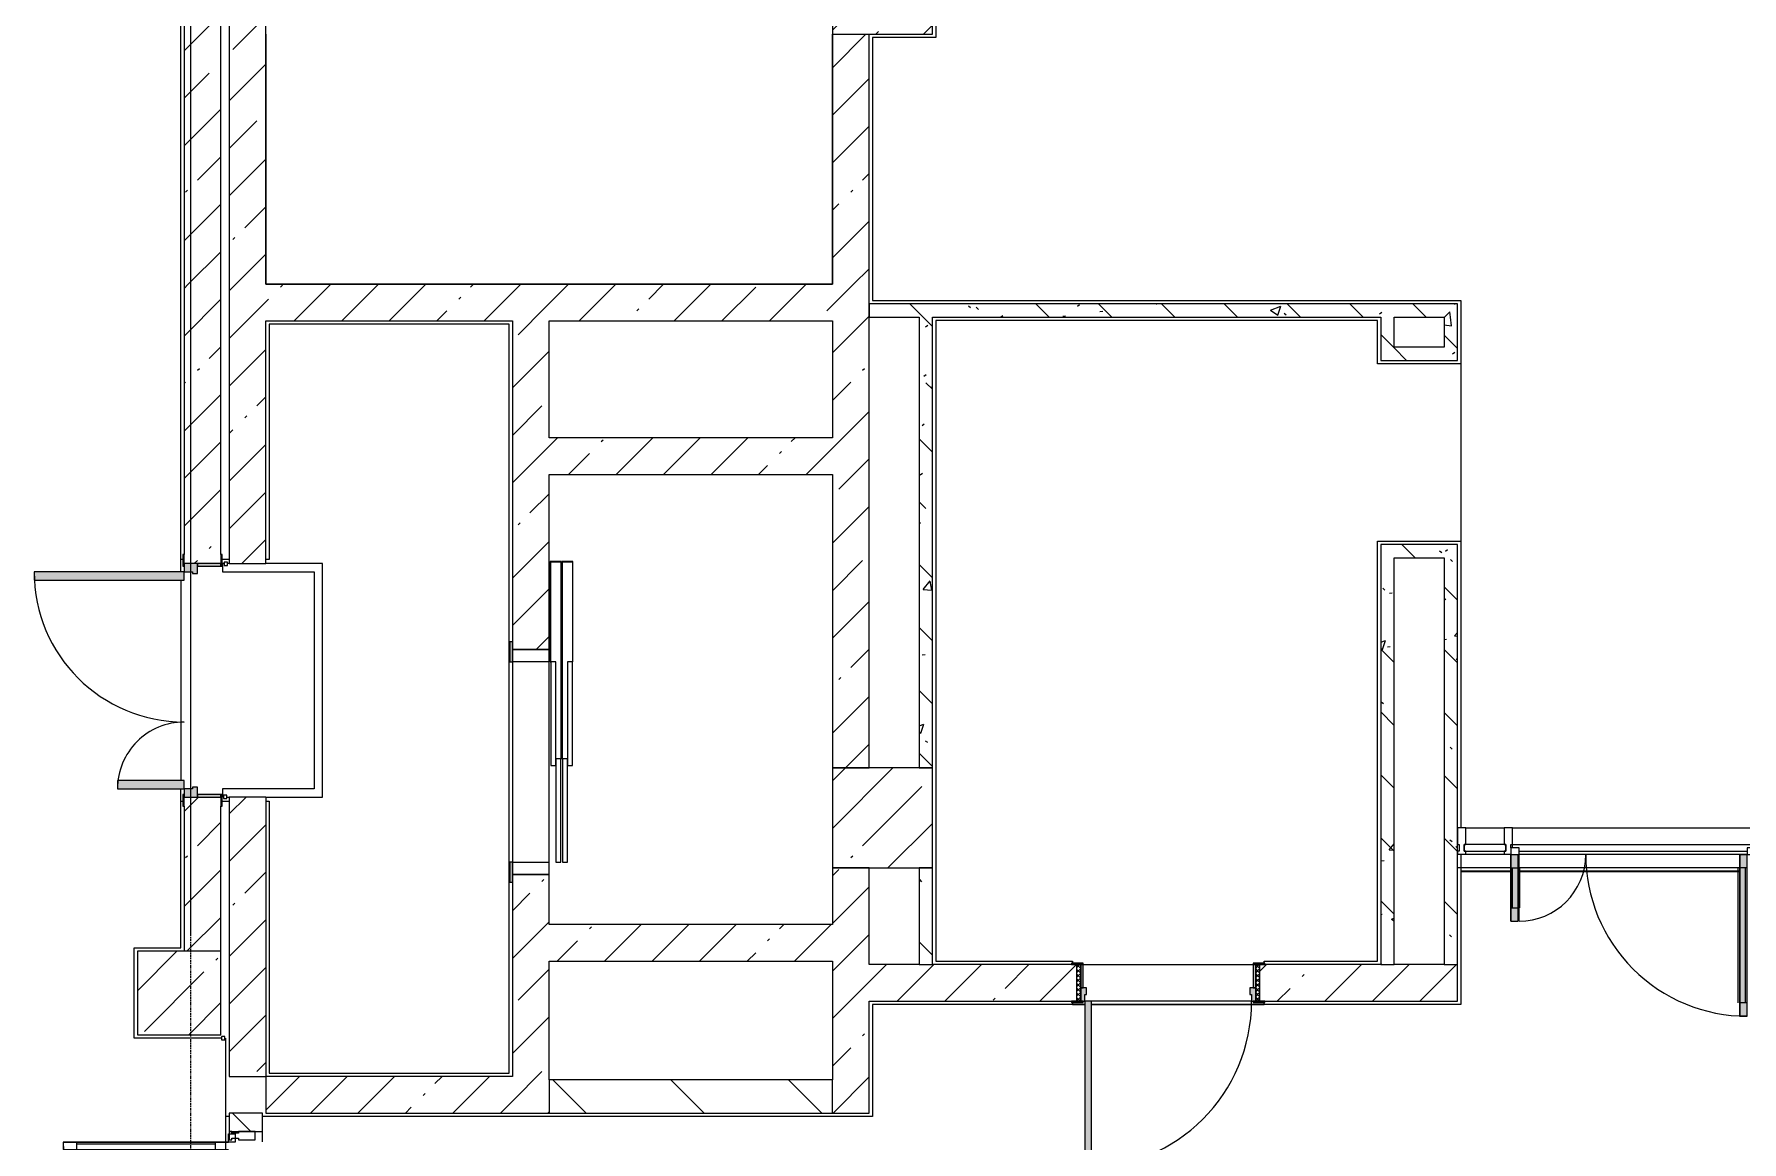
# Model space of a CAD drawing. Header units: millimetres. Extents: x 81610 to 276841, y -8553 to 29000.
# Drawn here: x 187201 to 197448, y 10057 to 16700 of the extents above; entities that cross this region are included whole.
import ezdxf

# ---------------------------------------------------------------- set-up
doc = ezdxf.new("R2010")
doc.units = ezdxf.units.MM
doc.linetypes.add('Осевая', pattern=[31.75, 6.35, -4.7625, 15.875, -4.7625])
for name, color, linetype, lineweight, true_color in [('A-DETL-GENF-3', 7, 'Continuous', 5, 0xaaaaaa), ('A-DETL-GENF-4', 7, 'Continuous', 5, 0xe2e2e2), ('A-DOOR-3', 7, 'Continuous', 5, 0xe2e2e2), ('A-DOOR-4', 7, 'Continuous', 5, 0xaaaaaa), ('A-DOOR-FRAM-2', 7, 'Continuous', 5, 0xe2e2e2), ('A-DOOR-FRAM-3', 7, 'Continuous', 5, 0xaaaaaa), ('A-FLOR-2', 7, 'Continuous', 5, 0xaaaaaa), ('I-WALL-6', 7, 'Continuous', 5, 0x787878)]:
    doc.layers.add(name, color=color, linetype=linetype, lineweight=lineweight, true_color=true_color)
for name, color, linetype, lineweight in [('A-GLAZ-CURT-2', 7, 'Continuous', 5), ('A-GLAZ-CWMG-2', 7, 'Continuous', 5), ('A-WALL', 7, 'Continuous', 9), ('A-WALL-5', 7, 'Continuous', 5), ('I-WALL-4', 7, 'Continuous', 5), ('S-COLS-3', 7, 'Continuous', 5), ('S-STRS-MBND-1', 7, 'Continuous', 5), ('Оси', 7, 'Continuous', 9), ('Оси-2', 7, 'Осевая', 9)]:
    doc.layers.add(name, color=color, linetype=linetype, lineweight=lineweight)
pattern_1 = [(45, (149830.96, 0), (-285.123, 285.123), []), (45, (150116.1, 0), (-285.123, 285.123), [504.031, -100.806, 16.764, -84.042])]
pattern_2 = [(135, (149830.96, 0), (-377.171, -377.171), [533.4, -88.9, 17.78, -88.9]), (135, (149830.96, 376.94), (-377.171, -377.171), []), (50, (149830.96, 0), (637.6445, -55.7866), [66.675, -733.425]), (355, (149830.96, 0), (-123.349, 668.699), [53.34, -586.74]), (100.451, (149884.1, -4.65), (514.299, 612.908), [56.665, -623.315]), (46.184, (149830.96, 177.8), (948.776, -147.15), [100.012, -1100.137]), (96.636, (149910, 165.5), (830.909, 865.997), [84.998, -934.973]), (351.184, (149831, 177.8), (830.918, 865.988), [80.01, -880.11]), (21, (149919.86, 133.35), (530.6506, -357.928), [66.675, -733.425]), (326, (149919.86, 133.35), (216.308, 644.6585), [53.34, -586.74]), (71.451, (149964.1, 103.5), (746.9596, 286.724), [56.665, -623.315]), (37.5, (149830.96, 0), (10.8105, 295.9426), [16.764, -562.864, 16.764, -578.866, -588.962]), (37.5, (149830.96, 0), (10.8105, 295.9426), [-1175.258, 16.764, -572.198]), (7.5, (149830.96, 0), (233.8692, 350.6318), [16.764, -322.834, 16.764, -549.529, -224.472]), (7.5, (149830.96, 0), (233.8692, 350.6318), [-905.891, 16.764, -207.708]), (327.5, (149632.7, 0), (474.5678, -20.0513), [16.764, -205.486, 16.764, -676.656, -920.115]), (327.5, (149632.7, 0), (474.5678, -20.0513), [-915.67, 16.764, -903.351]), (317.5, (149543.8, 0), (518.452, 88.9934), [16.764, -272.161, 16.764, -443.738, -653.415]), (317.5, (149543.8, 0), (518.452, 88.9934), [-749.427, 16.764, -636.651])]
pattern_3 = [(135, (149830.96, 0), (-353.5534, -353.5534), [])]

# ---------------------------------------------------------------- blocks, each defined once
blk = doc.blocks.new('BSC_Колонна _Прямоугольная - 600х600-V48-1_11_3_птичка')
at = {"layer": 'S-COLS-3'}
h = blk.add_hatch(dxfattribs=at)
h.set_pattern_fill('FP_95', color=256, style=0, pattern_type=2)
h.set_pattern_definition([(45, (-42460, -17000), (-285.123, 285.123), []), (45, (-42174.88, -17000), (-285.123, 285.123), [504.031, -100.806, 16.764, -84.042])])
h.paths.add_polyline_path([(-60, -300), (300, -300), (300, 300), (-300, 300), (-300, -300)])
for p, q in [((300, 300), (-300, 300)), ((-300, 300), (-300, -300)), ((300, -300), (300, 300)), ((-300, -300), (300, -300))]:
    blk.add_line(p, q, dxfattribs=at)
blk = doc.blocks.new('110_Дверь_СКБ_1Ст_Внутренняя1 - Д-11 1100x2100h_кладовые _все__ коридор _между помещениями блока столовой__ моечные _все_-32089417-1_11_3_птичка')
at = {"layer": 'A-DOOR-3'}
h = blk.add_hatch(color=256, dxfattribs=at)
h.paths.add_polyline_path([(522.5, 110), (512.5, 110), (512.5, 70), (502.5, 70), (502.5, 30), (537.5, 30), (537.5, 110)])
h.paths.add_polyline_path([(-497.5, 110), (-512.5, 110), (-512.5, 30), (-477.5, 30), (-477.5, 70), (-487.5, 70), (-487.5, 110)])
at = {"layer": 'A-DOOR-4'}
h = blk.add_hatch(dxfattribs=at)
h.set_pattern_fill('FP_112', color=256, style=0, pattern_type=2)
h.set_pattern_definition([(135, (1751.41, 174.685), (-14.14214, -14.14214), []), (225, (1751.41, 174.685), (14.14214, -14.14214), [])])
h.paths.add_polyline_path([(537.5, 110), (537.5, -110), (562.5, -110), (562.5, 110)])
at = {"layer": 'A-DOOR-FRAM-2'}
for points in [[(512.5, 1110), (472.5, 1110), (472.5, 110), (512.5, 110), (512.5, 1030.8)], [(-537.5, 118), (-567.5, 118), (-562.5, 110), (-497.5, 115.3), (-497.5, 118), (-517.5, 118)], [(562.5, 118), (522.5, 118), (522.5, 110), (592.5, 110), (587.5, 118)], [(-512.5, 30), (-512.5, -110), (-497.5, -110), (-497.5, 30)], [(522.5, 30), (522.5, -110), (537.5, -110), (537.5, 30)], [(-567.5, -110), (-562.5, -118), (-497.5, -118), (-497.5, -110), (-562.5, -110)], [(537.5, -110), (522.5, -115.3), (522.5, -118), (592.5, -118), (587.5, -110), (562.5, -110)]]:
    blk.add_hatch(color=256, dxfattribs=at).paths.add_polyline_path(points)
at = {"layer": 'A-DOOR-FRAM-3'}
h = blk.add_hatch(dxfattribs=at)
h.set_pattern_fill('FP_113', color=256, style=0, pattern_type=2)
h.set_pattern_definition([(45, (-371.384, 174.685), (-14.1421, 14.1421), []), (135, (-371.384, 174.685), (-14.1421, -14.1421), [])])
h.paths.add_polyline_path([(-512.5, 110), (-537.5, 110), (-537.5, -110), (-512.5, -110), (-512.5, 16)])
at = {"layer": 'A-DOOR-4'}
for p, q in [((512.5, 1110), (472.5, 1110)), ((472.5, 1110), (472.5, 110)), ((512.5, 110), (512.5, 1110)), ((472.5, 110), (512.5, 110))]:
    blk.add_line(p, q, dxfattribs=at)
blk.add_arc((512.5, 110), 1000, 90, 180, dxfattribs=at)
at = {"layer": 'A-DOOR-FRAM-3'}
for p, q in [((-497.5, 118), (-567.5, 118)), ((-567.5, 118), (-567.5, 110)), ((-567.5, 110), (-497.5, 110)), ((-512.5, 110), (-537.5, 110)), ((-537.5, 110), (-537.5, -110)), ((-487.5, 110), (-512.5, 110)), ((-512.5, 110), (-512.5, 30)), ((-512.5, -110), (-512.5, 110)), ((-497.5, 110), (-512.5, 110)), ((-512.5, 110), (-512.5, 109)), ((-512.5, 109), (-497.5, 109)), ((-497.5, 110), (-497.5, 118)), ((-497.5, 109), (-497.5, 110)), ((-487.5, 70), (-487.5, 110)), ((512.5, 110), (512.5, 70)), ((537.5, 110), (512.5, 110)), ((592.5, 118), (522.5, 118)), ((522.5, 118), (522.5, 110)), ((537.5, 110), (522.5, 110)), ((522.5, 110), (522.5, 109)), ((522.5, 110), (592.5, 110)), ((522.5, 109), (537.5, 109)), ((537.5, 30), (537.5, 110)), ((562.5, 110), (537.5, 110)), ((537.5, 110), (537.5, -110)), ((537.5, 109), (537.5, 110)), ((562.5, -110), (562.5, 110)), ((592.5, 110), (592.5, 118)), ((-512.5, 30), (-477.5, 30)), ((-497.5, 30), (-512.5, 30)), ((-512.5, 30), (-512.5, -110)), ((-497.5, -110), (-497.5, 30)), ((-477.5, 70), (-487.5, 70)), ((-477.5, 30), (-477.5, 70)), ((512.5, 70), (502.5, 70)), ((502.5, 70), (502.5, 30)), ((502.5, 30), (537.5, 30)), ((537.5, 30), (522.5, 30)), ((522.5, 30), (522.5, -110)), ((537.5, -110), (537.5, 30)), ((-497.5, -110), (-567.5, -110)), ((-567.5, -110), (-567.5, -118)), ((-567.5, -118), (-497.5, -118)), ((-537.5, -110), (-512.5, -110)), ((-512.5, -110), (-497.5, -110)), ((-497.5, -118), (-497.5, -110)), ((522.5, -110), (537.5, -110)), ((592.5, -110), (522.5, -110)), ((522.5, -110), (522.5, -118)), ((522.5, -118), (592.5, -118)), ((537.5, -110), (562.5, -110)), ((592.5, -118), (592.5, -110))]:
    blk.add_line(p, q, dxfattribs=at)
blk = doc.blocks.new('Дверь_Витражная_остекление_ - ДВН_ДАО_Главный вход_1800 в свету 5-32258809-1_11_3_птичка')
at = {"layer": 'A-DETL-GENF-3'}
for p, q in [((-993, -1013), (-993, -21)), ((-993, -21), (-993, -1013)), ((-993, -100), (-948, -100)), ((-983, -933), (-983, -100)), ((-948, -1013), (-948, -21)), ((-948, -1013), (-948, -21)), ((-939, -933), (-939, -100)), ((989, -933), (989, -100)), ((998, -1013), (998, -20)), ((998, -20), (998, -1013)), ((1043, -100), (998, -100)), ((1033, -933), (1033, -100)), ((1043, -1013), (1043, -20)), ((1043, -1013), (1043, -20)), ((-993, -933), (-948, -933)), ((-993, -1013), (-948, -1013)), ((-993, -1013), (-948, -1013)), ((1043, -933), (998, -933)), ((1043, -1013), (998, -1013)), ((998, -1013), (1043, -1013))]:
    blk.add_line(p, q, dxfattribs=at)
at = {"layer": 'A-DOOR-4'}
for p, q in [((-1043, 20), (-993, 20)), ((-1043, -20), (-1043, 20)), ((-993, 20), (-993, -20)), ((993, 20), (1043, 20)), ((993, -20), (993, 20)), ((1043, 20), (1043, -20)), ((-993, -20), (-1043, -20)), ((-993, -1013), (-993, -21)), ((1043, -20), (993, -20)), ((993, -1013), (993, -21))]:
    blk.add_line(p, q, dxfattribs=at)
for centre, start, end in [((-993, -20), 270, 0), ((993, -20), 180, 270)]:
    blk.add_arc(centre, 993, start, end, dxfattribs=at)
blk = doc.blocks.new('110_Дверь_СКБ_2Ст - Д-2 1450x2100h_Лестничная клетка EIS60-31891763-1_11_3_птичка')
at = {"layer": 'A-DOOR-3'}
for points in [[(612.5, 1010), (612.5, 110), (662.5, 110), (662.5, 1010)], [(-637.5, 110), (-587.5, 110), (-587.5, 510), (-637.5, 510), (-637.5, 130)], [(697.5, -110), (712.5, -110), (712.5, 30), (697.5, 30)]]:
    blk.add_hatch(color=256, dxfattribs=at).paths.add_polyline_path(points)
h = blk.add_hatch(color=256, dxfattribs=at)
h.paths.add_polyline_path([(-687.5, 110), (-687.5, 30), (-627.5, 30), (-627.5, 60), (-637.5, 60), (-637.5, 110), (-657.8, 110)])
h.paths.add_polyline_path([(652.5, 30), (712.5, 30), (712.5, 110), (662.5, 110), (662.5, 60), (652.5, 60), (652.5, 50)])
at = {"layer": 'A-DOOR-FRAM-2'}
for points in [[(-742.5, 118), (-742.5, 110), (-672.5, 115.4), (-672.5, 118), (-712.5, 118)], [(697.5, 110), (767.5, 110), (767.5, 118), (697.5, 118)], [(-687.5, -110), (-672.5, -110), (-672.5, 30), (-687.5, 30)], [(-742.5, -118), (-672.5, -118), (-672.5, -110), (-742.5, -110)], [(697.5, -110), (697.5, -118), (767.5, -118), (767.5, -110), (712.5, -110)]]:
    blk.add_hatch(color=256, dxfattribs=at).paths.add_polyline_path(points)
at = {"layer": 'A-DOOR-4'}
for p, q in [((662.5, 1010), (612.5, 1010)), ((612.5, 1010), (612.5, 110)), ((662.5, 110), (662.5, 1010)), ((-637.5, 510), (-637.5, 110)), ((-587.5, 510), (-637.5, 510)), ((-587.5, 110), (-587.5, 510)), ((-637.5, 110), (-587.5, 110)), ((612.5, 110), (662.5, 110))]:
    blk.add_line(p, q, dxfattribs=at)
for centre, radius, start, end in [((662.5, 110), 900, 90, 180), ((-637.5, 110), 400, 360, 90)]:
    blk.add_arc(centre, radius, start, end, dxfattribs=at)
at = {"layer": 'A-DOOR-FRAM-3'}
for p, q in [((-672.5, 118), (-742.5, 118)), ((-742.5, 118), (-742.5, 110)), ((-742.5, 110), (-672.5, 110)), ((-637.5, 110), (-687.5, 110)), ((-687.5, 110), (-687.5, 30)), ((-672.5, 110), (-672.5, 118)), ((-637.5, 60), (-637.5, 110)), ((662.5, 110), (662.5, 60)), ((712.5, 110), (662.5, 110)), ((767.5, 118), (697.5, 118)), ((697.5, 118), (697.5, 110)), ((697.5, 110), (767.5, 110)), ((712.5, 30), (712.5, 110)), ((767.5, 110), (767.5, 118)), ((-687.5, 30), (-627.5, 30)), ((-672.5, 30), (-687.5, 30)), ((-687.5, 30), (-687.5, -110)), ((-672.5, -110), (-672.5, 30)), ((-627.5, 60), (-637.5, 60)), ((-627.5, 30), (-627.5, 60)), ((662.5, 60), (652.5, 60)), ((652.5, 60), (652.5, 30)), ((652.5, 30), (712.5, 30)), ((712.5, 30), (697.5, 30)), ((697.5, 30), (697.5, -110)), ((712.5, -110), (712.5, 30)), ((-672.5, -110), (-742.5, -110)), ((-742.5, -110), (-742.5, -118)), ((-742.5, -118), (-672.5, -118)), ((-687.5, -110), (-672.5, -110)), ((-672.5, -118), (-672.5, -110)), ((697.5, -110), (712.5, -110)), ((767.5, -110), (697.5, -110)), ((697.5, -110), (697.5, -118)), ((697.5, -118), (767.5, -118)), ((767.5, -118), (767.5, -110))]:
    blk.add_line(p, q, dxfattribs=at)
blk = doc.blocks.new('BSC_Колонна _Прямоугольная - 500х500-V147-1_11_3_птичка')
at = {"layer": 'S-COLS-3'}
h = blk.add_hatch(dxfattribs=at)
h.set_pattern_fill('FP_176', color=256, style=0, pattern_type=2)
h.set_pattern_definition([(45, (-38240, -10950), (-285.123, 285.123), []), (45, (-37954.88, -10950), (-285.123, 285.123), [504.031, -100.806, 16.764, -84.042])])
h.paths.add_polyline_path([(-250, -250), (250, -250), (250, 250), (-250, 250), (-250, -70)])
for p, q in [((250, 250), (-250, 250)), ((-250, 250), (-250, -250)), ((250, -250), (250, 250)), ((-250, -250), (250, -250))]:
    blk.add_line(p, q, dxfattribs=at)
blk = doc.blocks.new('DOR_Дверь лифта - 1350х2050h-V153-1_11_3_птичка')
at = {"layer": 'A-DOOR-4'}
for p, q in [((-600, 125), (-720, 125)), ((-720, 125), (-720, 110)), ((-720, 110), (-600, 110)), ((-675, 110), (-675, -110)), ((-600, 110), (-675, 110)), ((-600, 110), (-600, 125)), ((600, 110), (-600, 110)), ((-600, 110), (-600, -110)), ((720, 125), (600, 125)), ((600, 125), (600, 110)), ((600, -110), (600, 110)), ((675, 110), (600, 110)), ((600, 110), (720, 110)), ((675, -110), (675, 110)), ((720, 110), (720, 125)), ((-675, -110), (-600, -110)), ((-600, -110), (600, -110)), ((-600, -150), (-600, -180)), ((20, -150), (-600, -150)), ((-600, -180), (20, -180)), ((-600, -190), (-600, -220)), ((20, -190), (-600, -190)), ((-20, -120), (-20, -150)), ((600, -120), (-20, -120)), ((-20, -150), (600, -150)), ((20, -180), (20, -150)), ((20, -220), (20, -190)), ((600, -110), (675, -110)), ((600, -150), (600, -120)), ((-600, -220), (20, -220)), ((-20, -220), (-20, -250)), ((600, -220), (-20, -220)), ((-20, -250), (600, -250)), ((600, -250), (600, -220))]:
    blk.add_line(p, q, dxfattribs=at)
at = {"layer": 'A-DOOR-FRAM-3'}
for p, q in [((1200, -180), (20, -180)), ((20, -180), (20, -183)), ((20, -183), (1203, -183)), ((1203, -187), (20, -187)), ((20, -187), (20, -190)), ((20, -190), (1200, -190)), ((600, -117), (600, -120)), ((1203, -117), (600, -117)), ((600, -120), (1200, -120)), ((1200, -120), (1200, -180)), ((1200, -190), (1200, -250)), ((1203, -183), (1203, -117)), ((1203, -253), (1203, -187)), ((600, -250), (600, -253)), ((1200, -250), (600, -250)), ((600, -253), (1203, -253))]:
    blk.add_line(p, q, dxfattribs=at)
blk = doc.blocks.new('Прямоугольный импост - Импост структурный с накладкой - 160мм Темный-32469899-1_11_3_птичка')
at = {"layer": 'A-GLAZ-CWMG-2'}
for p, q in [((0, 17), (-50, 17)), ((-50, 17), (-50, 0)), ((-50, 0), (-40, 0)), ((-40, 0), (-40, -40)), ((-10, -40), (-10, 0)), ((-10, 0), (0, 0)), ((0, 0), (0, 17)), ((-40, -40), (-50, -40)), ((-50, -40), (-50, -140)), ((0, -40), (-10, -40)), ((0, -140), (0, -40)), ((-50, -140), (0, -140))]:
    blk.add_line(p, q, dxfattribs=at)
blk = doc.blocks.new('Прямоугольный импост - Импост структурный с накладкой - 160мм Темный-32467808-1_11_3_птичка')
at = {"layer": 'A-GLAZ-CWMG-2'}
for p, q in [((-50, 40), (-50, 140)), ((-50, 140), (0, 140)), ((0, 140), (0, 40)), ((-40, 40), (-50, 40)), ((-50, -17), (-50, 0)), ((-50, 0), (-40, 0)), ((-40, 0), (-40, 40)), ((-10, 40), (-10, 0)), ((0, 40), (-10, 40)), ((-10, 0), (0, 0)), ((0, 0), (0, -17)), ((0, -17), (-50, -17))]:
    blk.add_line(p, q, dxfattribs=at)
blk = doc.blocks.new('Системная панель - Стекло - 40мм-32785804-1_11_3_птичка')
at = {"layer": 'A-GLAZ-CURT-2'}
for p, q in [((125, 0), (-125, 0)), ((-125, 0), (-125, -40)), ((125, -40), (125, 0)), ((-125, -40), (125, -40))]:
    blk.add_line(p, q, dxfattribs=at)
blk = doc.blocks.new('Дверь_Витражная_остекление_ - В-9-32786634-1_11_3_птичка')
at = {"layer": 'A-DETL-GENF-4'}
for points in [[(-639.5, 989), (-684.5, 989), (-684.5, 20), (-639.5, 20), (-639.5, 920)], [(689.5, 420), (689.5, 20), (734.5, 20), (734.5, 420)]]:
    blk.add_hatch(color=256, dxfattribs=at).paths.add_polyline_path(points)
at = {"layer": 'A-DETL-GENF-3'}
for p, q in [((-684.5, 989), (-639.5, 989)), ((-684.5, 989), (-684.5, 20)), ((-639.5, 989), (-684.5, 989)), ((-684.5, 989), (-684.5, 20)), ((-639.5, 989), (-639.5, 20)), ((-639.5, 20), (-639.5, 989)), ((-684.5, 909), (-639.5, 909)), ((-674.5, 909), (-674.5, 100)), ((-630.5, 909), (-630.5, 100)), ((734.5, 420), (689.5, 420)), ((689.5, 420), (689.5, 20)), ((734.5, 420), (689.5, 420)), ((689.5, 420), (689.5, 20)), ((734.5, 420), (734.5, 20)), ((734.5, 20), (734.5, 420)), ((680.5, 340), (680.5, 100)), ((734.5, 340), (689.5, 340)), ((724.5, 340), (724.5, 100)), ((-684.5, 100), (-639.5, 100)), ((-639.5, 20), (-684.5, 20)), ((-684.5, 20), (-639.5, 20)), ((734.5, 100), (689.5, 100))]:
    blk.add_line(p, q, dxfattribs=at)
at = {"layer": 'A-DOOR-4'}
for p, q in [((-684.5, 989), (-684.5, 20)), ((684.5, 420), (684.5, 20)), ((-684.5, 20), (-734.5, 20)), ((-734.5, 20), (-734.5, -20)), ((-684.5, -20), (-684.5, 20)), ((734.5, 20), (684.5, 20)), ((684.5, 20), (684.5, -20)), ((734.5, -20), (734.5, 20)), ((-734.5, -20), (-684.5, -20)), ((684.5, -20), (734.5, -20))]:
    blk.add_line(p, q, dxfattribs=at)
for centre, radius, start, end in [((-684.5, 20), 969, 360, 90), ((684.5, 20), 400, 90, 180)]:
    blk.add_arc(centre, radius, start, end, dxfattribs=at)
blk = doc.blocks.new('Прямоугольный импост - Импост структурный с накладкой - 160мм Темный-32786259-1_11_3_птичка')
at = {"layer": 'A-GLAZ-CWMG-2'}
for p, q in [((46240, 11940), (47689, 11940)), ((46240, 11820), (46240, 11840)), ((46240, 11840), (47689, 11840)), ((46280, 11800), (47649, 11800)), ((47689, 11840), (47689, 11820)), ((46280, 11783), (47649, 11783))]:
    blk.add_line(p, q, dxfattribs=at)
blk = doc.blocks.new('Прямоугольный импост - Импост структурный с накладкой - 160мм Темный-32785802-1_11_3_птичка')
at = {"layer": 'A-GLAZ-CWMG-2'}
for p, q in [((45960, 11940), (46190, 11940)), ((45960, 11783), (46190, 11783))]:
    blk.add_line(p, q, dxfattribs=at)
blk = doc.blocks.new('Прямоугольный импост - Импост структурный с накладкой - 160мм Темный-V169-1_11_3_птичка')
at = {"layer": 'A-GLAZ-CWMG-2'}
for p, q in [((-25, 40), (-25, 140)), ((-25, 140), (25, 140)), ((25, 140), (25, 40)), ((-15, 40), (-25, 40)), ((-15, 20), (-15, 40)), ((15, 40), (15, 0)), ((25, 40), (15, 40)), ((15, 0), (25, 0)), ((25, 0), (25, -17)), ((25, -17), (-15, -17))]:
    blk.add_line(p, q, dxfattribs=at)

msp = doc.modelspace()

# ---------------------------------------------------------------- hatches: boundary and pattern name
at = {"layer": 'I-WALL-4'}
h = msp.add_hatch(dxfattribs=at)
h.set_pattern_fill('FP_45', color=256, style=0, pattern_type=2)
h.set_pattern_definition(pattern_1)
h.paths.add_polyline_path([(188321, 15200), (188321, 21575.3), (188101, 21575.3), (188101, 15200)])
h.paths.add_polyline_path([(188321, 22975.3), (188321, 23400), (188101, 23400), (188101, 22975.3)])
h = msp.add_hatch(dxfattribs=at)
h.set_pattern_fill('FP_45', color=256, style=0, pattern_type=2)
h.set_pattern_definition(pattern_1)
h.paths.add_polyline_path([(188591, 10450), (188588.9, 12125), (188371, 12125), (188371, 10450)])
h.paths.add_polyline_path([(188371, 13525), (188591, 13525), (188591, 21575.3), (188371, 21575.3), (188371, 15593.2)])
h.paths.add_polyline_path([(188591, 22975.3), (188591, 23420.3), (188371, 23420.3), (188371, 22975.3), (188541, 22975.3)])
h = msp.add_hatch(dxfattribs=at)
h.set_pattern_fill('FP_45', color=256, style=0, pattern_type=2)
h.set_pattern_definition(pattern_1)
h.paths.add_polyline_path([(191991, 15200), (192211, 15200), (192211, 16700), (191991, 16700), (191991, 15593.2)])
h = msp.add_hatch(dxfattribs=at)
h.set_pattern_fill('FP_45', color=256, style=0, pattern_type=2)
h.set_pattern_definition(pattern_1)
h.paths.add_polyline_path([(188267.1, 11200), (188321, 11200), (188321, 12125), (188101, 12125), (188101, 11200)])
h.paths.add_polyline_path([(188321, 13525), (188321, 15200), (188101, 15200), (188101, 13525), (188181, 13525)])
h = msp.add_hatch(dxfattribs=at)
h.set_pattern_fill('FP_45', color=256, style=0, pattern_type=2)
h.set_pattern_definition(pattern_1)
h.paths.add_polyline_path([(188591, 14980), (192211, 14980), (192211, 15200), (188591, 15200)])
h = msp.add_hatch(dxfattribs=at)
h.set_pattern_fill('FP_45', color=256, style=0, pattern_type=2)
h.set_pattern_definition(pattern_1)
h.paths.add_polyline_path([(190291, 14280), (190291, 14980), (190071, 14979.6), (190071, 14280)])
h = msp.add_hatch(dxfattribs=at)
h.set_pattern_fill('FP_45', color=256, style=0, pattern_type=2)
h.set_pattern_definition(pattern_1)
h.paths.add_polyline_path([(192211, 12300), (192211, 14980), (191991, 14980), (191991, 12300)])
h = msp.add_hatch(dxfattribs=at)
h.set_pattern_fill('FP_45', color=256, style=0, pattern_type=2)
h.set_pattern_definition(pattern_1)
h.paths.add_polyline_path([(190071, 10230), (190291, 10230), (190291, 11660), (190071, 11660), (190071, 10430)])
h.paths.add_polyline_path([(190071, 13010), (190291, 13010), (190291, 14280), (190071, 14280), (190071, 13293.6)])
h = msp.add_hatch(dxfattribs=at)
h.set_pattern_fill('FP_45', color=256, style=0, pattern_type=2)
h.set_pattern_definition(pattern_1)
h.paths.add_polyline_path([(191533.6, 14060), (191991, 14060), (191991, 14280), (190291, 14280), (190291, 14060), (190742.4, 14060)])
h = msp.add_hatch(dxfattribs=at)
h.set_pattern_fill('FP_45', color=256, style=0, pattern_type=2)
h.set_pattern_definition(pattern_1)
h.paths.add_polyline_path([(191991, 10230), (192211, 10230), (192211, 11700), (191991, 11700), (191991, 10430)])
h = msp.add_hatch(dxfattribs=at)
h.set_pattern_fill('FP_45', color=256, style=0, pattern_type=2)
h.set_pattern_definition(pattern_1)
h.paths.add_polyline_path([(191991, 11140), (191991, 11360), (190291, 11360), (190291, 11140), (191533.6, 11140)])
h = msp.add_hatch(dxfattribs=at)
h.set_pattern_fill('FP_45', color=256, style=0, pattern_type=2)
h.set_pattern_definition(pattern_1)
h.paths.add_polyline_path([(192211, 10900), (193456, 10900), (193456, 11120), (192211, 11120), (192211, 10994)])
h.paths.add_polyline_path([(195251.5, 10900), (195741, 10900), (195741, 11120), (194556, 11120), (194556, 10900), (194586, 10900)])
h = msp.add_hatch(dxfattribs=at)
h.set_pattern_fill('FP_45', color=256, style=0, pattern_type=2)
h.set_pattern_definition(pattern_1)
h.paths.add_polyline_path([(188591, 10230), (190071, 10230), (190071, 10450), (188591, 10450)])
h = msp.add_hatch(dxfattribs=at)
h.set_pattern_fill('FP_75', color=256, style=0, pattern_type=2)
h.set_pattern_definition(pattern_3)
h.paths.add_polyline_path([(191991, 10230), (191991, 10430), (190291, 10430), (190291, 10230), (191533.6, 10230)])
h = msp.add_hatch(dxfattribs=at)
h.set_pattern_fill('FP_75', color=256, style=0, pattern_type=2)
h.set_pattern_definition(pattern_3)
h.paths.add_polyline_path([(188571, 7900), (188571, 7990), (188371, 7990), (188371, 7900)])
h.paths.add_polyline_path([(188571, 10120), (188571, 10230), (188371, 10230), (188371, 10120)])
at = {"layer": 'I-WALL-6'}
h = msp.add_hatch(dxfattribs=at)
h.set_pattern_fill('FP_74', color=256, style=0, pattern_type=2)
h.set_pattern_definition(pattern_2)
h.paths.add_polyline_path([(195281, 15002.5), (195741, 15002.5), (195735.5, 15082.5), (192211, 15082.5), (192211, 15002.5), (195261, 15002.5)])
h = msp.add_hatch(dxfattribs=at)
h.set_pattern_fill('FP_74', color=256, style=0, pattern_type=2)
h.set_pattern_definition(pattern_2)
h.paths.add_polyline_path([(192591, 11120), (192591, 11700), (192511, 11700), (192511, 11120)])
h.paths.add_polyline_path([(192591, 12300), (192591, 15002.5), (192511, 15002.5), (192511, 12300)])
h = msp.add_hatch(dxfattribs=at)
h.set_pattern_fill('FP_74', color=256, style=0, pattern_type=2)
h.set_pattern_definition(pattern_2)
h.paths.add_polyline_path([(195344.9, 14742.5), (195361, 14742.5), (195361, 15002.5), (195281, 15002.5), (195281, 14742.5), (195325.5, 14742.5)])
h = msp.add_hatch(dxfattribs=at)
h.set_pattern_fill('FP_74', color=256, style=0, pattern_type=2)
h.set_pattern_definition(pattern_2)
h.paths.add_polyline_path([(195741, 14822.5), (195741, 15002.5), (195661, 15002.5), (195661, 14822.5)])
h = msp.add_hatch(dxfattribs=at)
h.set_pattern_fill('FP_74', color=256, style=0, pattern_type=2)
h.set_pattern_definition(pattern_2)
h.paths.add_polyline_path([(195741, 14742.5), (195741, 14822.5), (195361, 14818.9), (195361.1, 14742.5)])
h = msp.add_hatch(dxfattribs=at)
h.set_pattern_fill('FP_74', color=256, style=0, pattern_type=2)
h.set_pattern_definition(pattern_2)
h.paths.add_polyline_path([(195281, 13560), (195661, 13560), (195661, 13640), (195281, 13640)])
h = msp.add_hatch(dxfattribs=at)
h.set_pattern_fill('FP_74', color=256, style=0, pattern_type=2)
h.set_pattern_definition(pattern_2)
h.paths.add_polyline_path([(195741, 11120), (195741, 13640), (195661, 13640), (195661, 11120)])
h = msp.add_hatch(dxfattribs=at)
h.set_pattern_fill('FP_74', color=256, style=0, pattern_type=2)
h.set_pattern_definition(pattern_2)
h.paths.add_polyline_path([(195361, 11120), (195361, 13560), (195281, 13560), (195281, 11120)])
at = {"layer": 'S-COLS-3'}
h = msp.add_hatch(dxfattribs=at)
h.set_pattern_fill('FP_45', color=256, style=0, pattern_type=2)
h.set_pattern_definition(pattern_1)
h.paths.add_polyline_path([(192591, 11700), (192591, 12300), (191991, 12300), (191991, 11700), (192511, 11700)])

# ---------------------------------------------------------------- linework, layer by layer
at = {"layer": 'A-FLOR-2'}
for p, q in [((188081, 13475), (188081, 21550.3)), ((192611, 17900), (192611, 16680)), ((192611, 16680), (192231, 16680)), ((192231, 16680), (192231, 15102.5)), ((192231, 15102.5), (195761, 15102.5)), ((195761, 15102.5), (195761, 11940)), ((192611, 14982.5), (192611, 11140)), ((195261, 14982.5), (192611, 14982.5)), ((195261, 14723.6), (195261, 14982.5)), ((190051, 14960), (188611, 14960)), ((188611, 14960), (188611, 13550)), ((190051, 10470), (190051, 14960)), ((195761, 14723.6), (195261, 14723.6)), ((195261, 11140), (195261, 13660)), ((195261, 13660), (195761, 13660)), ((188093, 13550), (188081, 13550)), ((188371, 13550), (188329, 13550)), ((188611, 13550), (188591, 13550)), ((188081, 13425), (188081, 12225)), ((188341.5, 13525), (188331, 13525)), ((188331, 13525), (188331, 13475)), ((188331, 13475), (188881, 13475)), ((188371, 13525), (188361.5, 13525)), ((188931, 13525), (188591, 13525)), ((188881, 13475), (188881, 12175)), ((188931, 12125), (188931, 13525)), ((188081, 11220), (188081, 12175)), ((188081, 12100), (188093, 12100)), ((188329, 12100), (188371, 12100)), ((188881, 12175), (188331, 12175)), ((188331, 12175), (188331, 12125)), ((188356.5, 12125), (188371, 12125)), ((188591, 12125), (188931, 12125)), ((188591, 12100), (188611, 12100)), ((188611, 12100), (188611, 10470)), ((195761, 11783), (195761, 11679)), ((196061, 11680), (195761, 11680)), ((195761, 11680), (195761, 10880)), ((195761, 11679), (196061, 11679)), ((197435, 11680), (196106, 11680)), ((196106, 11679), (197435, 11679)), ((187801, 10680), (187801, 11220)), ((187801, 11220), (188081, 11220)), ((192611, 11140), (193431, 11140)), ((193431, 11140), (193431, 11128)), ((194581, 11128), (194581, 11140)), ((194581, 11140), (195261, 11140)), ((193506, 10880), (192231, 10880)), ((192231, 10880), (192231, 10210)), ((193431, 10892), (193431, 10880)), ((193431, 10880), (193506, 10880)), ((193546, 10880), (194581, 10880)), ((195761, 10880), (193546, 10880)), ((194581, 10880), (194581, 10892)), ((188325.5, 10680), (187801, 10680)), ((188351, 7920), (188351, 10680)), ((188611, 10470), (190051, 10470)), ((188371, 10210), (188351, 10210)), ((192231, 10210), (188571, 10210))]:
    msp.add_line(p, q, dxfattribs=at)
at = {"layer": 'A-WALL'}
for p, q in [((192511, 11120), (192591, 11120)), ((195281, 11120), (195361, 11120)), ((195661, 11120), (195741, 11120)), ((190291, 10430), (190291, 10230)), ((191991, 10230), (191991, 10430))]:
    msp.add_line(p, q, dxfattribs=at)
at = {"layer": 'A-WALL-5'}
for p, q in [((188341.5, 13534), (188341.5, 13514)), ((188361.5, 13534), (188341.5, 13534)), ((188361.5, 13514), (188361.5, 13534)), ((188341.5, 13514), (188361.5, 13514)), ((188356.5, 12136), (188336.5, 12136)), ((188336.5, 12136), (188336.5, 12116)), ((188336.5, 12116), (188356.5, 12116)), ((188356.5, 12116), (188356.5, 12136)), ((188325.5, 10689), (188325.5, 10669)), ((188345.5, 10689), (188325.5, 10689)), ((188325.5, 10669), (188345.5, 10669)), ((188345.5, 10669), (188345.5, 10689))]:
    msp.add_line(p, q, dxfattribs=at)
at = {"layer": 'I-WALL-4'}
for p, q in [((188101, 21575.3), (188101, 13580)), ((188321, 13580), (188321, 21575.3)), ((188371, 21520.3), (188371, 13525)), ((188591, 15200), (188591, 21520.3)), ((191991, 16700), (191991, 15200)), ((192211, 12300), (192211, 16700)), ((191991, 15200), (188591, 15200)), ((195741, 15082.5), (192211, 15082.5)), ((192211, 15082.5), (192211, 15002.5)), ((195741, 14742.5), (195741, 15082.5)), ((188591, 13525), (188591, 14980)), ((188591, 14980), (190071, 14980)), ((190071, 14980), (190071, 13010)), ((190291, 14980), (191991, 14980)), ((190291, 14280), (190291, 14980)), ((191991, 14980), (191991, 14280)), ((192211, 15002.5), (192511, 15002.5)), ((192511, 15002.5), (192511, 12300)), ((192591, 15002.5), (195281, 15002.5)), ((192591, 12300), (192591, 15002.5)), ((195281, 15002.5), (195281, 14742.5)), ((195361, 15002.5), (195661, 15002.5)), ((195361, 14822.5), (195361, 15002.5)), ((195661, 15002.5), (195661, 14822.5)), ((195661, 14822.5), (195361, 14822.5)), ((195281, 14742.5), (195741, 14742.5)), ((191991, 14280), (190291, 14280)), ((190291, 13010), (190291, 14060)), ((190291, 14060), (191991, 14060)), ((191991, 14060), (191991, 12300)), ((195741, 13640), (195281, 13640)), ((195281, 13640), (195281, 11120)), ((195741, 10900), (195741, 13640)), ((195361, 13560), (195661, 13560)), ((195361, 11120), (195361, 13560)), ((195661, 13560), (195661, 11120)), ((188371, 13525), (188591, 13525)), ((190071, 13010), (190291, 13010)), ((191991, 12300), (192211, 12300)), ((192511, 12300), (192591, 12300)), ((188591, 12125), (188371, 12125)), ((188371, 12125), (188371, 10450)), ((188591, 12125), (188591, 10230)), ((188101, 12070), (188101, 11200)), ((188321, 11200), (188321, 12070)), ((191991, 11700), (191991, 11360)), ((192211, 11700), (191991, 11700)), ((192211, 11120), (192211, 11700)), ((192511, 11700), (192511, 11120)), ((192591, 11700), (192511, 11700)), ((192591, 11120), (192591, 11700)), ((196061, 11700), (195741, 11700)), ((197435, 11700), (196106, 11700)), ((190071, 11660), (190071, 10450)), ((190291, 11660), (190071, 11660)), ((190291, 11360), (190291, 11660)), ((191991, 11360), (190291, 11360)), ((190291, 11140), (191991, 11140)), ((190291, 10430), (190291, 11140)), ((191991, 11140), (191991, 10430)), ((192511, 11120), (192211, 11120)), ((193426, 11120), (192591, 11120)), ((193496, 11120), (194516, 11120)), ((195281, 11120), (194586, 11120)), ((195661, 11120), (195361, 11120)), ((192211, 10230), (192211, 10900)), ((192211, 10900), (193426, 10900)), ((194506, 10900), (193546, 10900)), ((194586, 10900), (195741, 10900)), ((188371, 10450), (188591, 10450)), ((190071, 10450), (188591, 10450)), ((191991, 10430), (190291, 10430)), ((188571, 10230), (188371, 10230)), ((188371, 10230), (188371, 10120)), ((188571, 10057.4), (188571, 10230)), ((188591, 10230), (192211, 10230)), ((188371, 10120), (188571, 10120))]:
    msp.add_line(p, q, dxfattribs=at)
at = {"layer": 'S-COLS-3'}
for p, q in [((192511, 12300), (191991, 12300)), ((191991, 12300), (191991, 11700)), ((192591, 12300), (192511, 12300)), ((192591, 11700), (192591, 12300)), ((191991, 11700), (192511, 11700)), ((192511, 11700), (192591, 11700))]:
    msp.add_line(p, q, dxfattribs=at)
at = {"layer": 'S-STRS-MBND-1'}
for p, q in [((188591, 16700), (188591, 15200)), ((191991, 15200), (191991, 16700)), ((188591, 15200), (191991, 15200))]:
    msp.add_line(p, q, dxfattribs=at)
at = {"layer": 'Оси'}
msp.add_line((188141, 11299.7), (188141, 23799.7), dxfattribs=at)
at = {"layer": 'Оси-2'}
msp.add_line((188141, 7947.2), (188141, 11299.7), dxfattribs=at)

# ---------------------------------------------------------------- block references
at = {"layer": 'A-DOOR-4'}
for name, p, rotation in [('110_Дверь_СКБ_2Ст - Д-2 1450x2100h_Лестничная клетка EIS60-31891763-1_11_3_птичка', (188211, 12812.5), 89.99999999999991), ('DOR_Дверь лифта - 1350х2050h-V153-1_11_3_птичка', (190181, 12335), 90), ('Дверь_Витражная_остекление_ - В-9-32786634-1_11_3_птичка', (196795.5, 11800), 180), ('110_Дверь_СКБ_1Ст_Внутренняя1 - Д-11 1100x2100h_кладовые _все__ коридор _между помещениями блока столовой__ моечные _все_-32089417-1_11_3_птичка', (194018.5, 11010), 180), ('Дверь_Витражная_остекление_ - ДВН_ДАО_Главный вход_1800 в свету 5-32258809-1_11_3_птичка', (188388, 9062.5), 269.9999999999999)]:
    msp.add_blockref(name, p, dxfattribs=dict(at, rotation=rotation))
at = {"layer": 'A-GLAZ-CURT-2', "rotation": 180}
msp.add_blockref('Системная панель - Стекло - 40мм-32785804-1_11_3_птичка', (195906, 11800), dxfattribs=at)
at = {"layer": 'A-GLAZ-CWMG-2', "extrusion": (0, 0, -1)}
for name, p in [('Прямоугольный импост - Импост структурный с накладкой - 160мм Темный-32467808-1_11_3_птичка', (-195741, 11800)), ('Прямоугольный импост - Импост структурный с накладкой - 160мм Темный-V169-1_11_3_птичка', (-196046, 11800))]:
    msp.add_blockref(name, p, dxfattribs=at)
at = {"layer": 'A-GLAZ-CWMG-2'}
for name in ['Прямоугольный импост - Импост структурный с накладкой - 160мм Темный-32785802-1_11_3_птичка', 'Прямоугольный импост - Импост структурный с накладкой - 160мм Темный-32786259-1_11_3_птичка']:
    msp.add_blockref(name, (149831, 0), dxfattribs=at)
at = {"layer": 'A-GLAZ-CWMG-2', "rotation": 89.99999999999993}
msp.add_blockref('Прямоугольный импост - Импост структурный с накладкой - 160мм Темный-32469899-1_11_3_птичка', (188388, 10120), dxfattribs=at)
at = {"layer": 'S-COLS-3'}
for name, p in [('BSC_Колонна _Прямоугольная - 600х600-V48-1_11_3_птичка', (192291, 17000)), ('BSC_Колонна _Прямоугольная - 500х500-V147-1_11_3_птичка', (188071, 10950))]:
    msp.add_blockref(name, p, dxfattribs=at)

doc.saveas('drawing.dxf')
